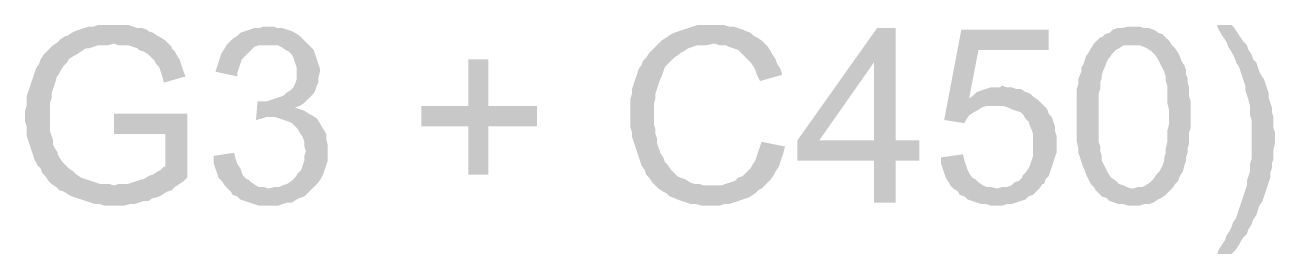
# Model space of a CAD drawing. Header units: millimetres. Extents: x -35.3 to 0.3, y 0.4 to 20.6.
# Drawn here: x -32.534 to -31.867, y 4.602 to 4.724 of the extents above; entities that cross this region are included whole.
import ezdxf

# ---------------------------------------------------------------- set-up
doc = ezdxf.new("R2010")
doc.units = ezdxf.units.MM
doc.layers.add('PDF _Riempimenti solidi', color=7, linetype='Continuous')

msp = doc.modelspace()

# ---------------------------------------------------------------- hatches: boundary and pattern name
at = {"layer": 'PDF _Riempimenti solidi', "transparency": 33554559}
for points in [[(-32.48683, 4.72434), (-32.49517, 4.72434), (-32.49767, 4.72351), (-32.50017, 4.72351), (-32.50267, 4.72267), (-32.50517, 4.72184), (-32.50767, 4.72101), (-32.50933, 4.72017), (-32.51183, 4.71851), (-32.51267, 4.71851), (-32.51517, 4.71684), (-32.51683, 4.71517), (-32.51933, 4.71351), (-32.52267, 4.71017), (-32.52433, 4.70851), (-32.526, 4.70601), (-32.52683, 4.70351), (-32.5285, 4.70101), (-32.52933, 4.69851), (-32.5335, 4.68601), (-32.5335, 4.68101), (-32.53433, 4.67851), (-32.53433, 4.67267), (-32.5335, 4.67017), (-32.5335, 4.66517), (-32.53183, 4.66017), (-32.531, 4.65767), (-32.52933, 4.65267), (-32.5285, 4.65101), (-32.52767, 4.64934), (-32.526, 4.64767), (-32.52517, 4.64517), (-32.5235, 4.64351), (-32.52183, 4.64101), (-32.52017, 4.63934), (-32.51767, 4.63767), (-32.48683, 4.63851), (-32.48933, 4.63934), (-32.49433, 4.63934), (-32.49683, 4.64017), (-32.50183, 4.64184), (-32.50433, 4.64267), (-32.50683, 4.64434), (-32.5085, 4.64601), (-32.511, 4.64767), (-32.51267, 4.64934), (-32.51433, 4.65101), (-32.516, 4.65351), (-32.51683, 4.65517), (-32.51683, 4.65601), (-32.5185, 4.65851), (-32.51933, 4.66017), (-32.51933, 4.66267), (-32.52017, 4.66517), (-32.521, 4.66767), (-32.521, 4.68267), (-32.52017, 4.68517), (-32.52017, 4.68767), (-32.51933, 4.69017), (-32.51767, 4.69517), (-32.51767, 4.69601), (-32.516, 4.69851), (-32.51517, 4.70017), (-32.5135, 4.70267), (-32.51183, 4.70434), (-32.511, 4.70601), (-32.5085, 4.70767), (-32.50683, 4.70851), (-32.50433, 4.71017), (-32.50183, 4.71184), (-32.50017, 4.71184), (-32.49767, 4.71267), (-32.49517, 4.71351), (-32.49017, 4.71351), (-32.48683, 4.71434), (-32.45767, 4.71434), (-32.45933, 4.71601), (-32.46183, 4.71767), (-32.4635, 4.71851), (-32.466, 4.72017), (-32.4685, 4.72101), (-32.46933, 4.72184), (-32.47183, 4.72267), (-32.47433, 4.72267), (-32.47683, 4.72351), (-32.47933, 4.72434), (-32.48433, 4.72434)], [(-32.40433, 4.72351), (-32.40683, 4.72351), (-32.40933, 4.72267), (-32.41183, 4.72267), (-32.41433, 4.72184), (-32.41683, 4.72101), (-32.41933, 4.72017), (-32.421, 4.71851), (-32.4235, 4.71684), (-32.42517, 4.71517), (-32.40433, 4.71351), (-32.39933, 4.71351), (-32.39767, 4.71267), (-32.39517, 4.71101), (-32.3935, 4.71017), (-32.39183, 4.70851), (-32.391, 4.70684), (-32.39017, 4.70434), (-32.38933, 4.70184), (-32.38933, 4.69517), (-32.39017, 4.69267), (-32.391, 4.69101), (-32.39267, 4.68934), (-32.39517, 4.68767), (-32.396, 4.68684), (-32.39767, 4.68601), (-32.40017, 4.68517), (-32.40517, 4.68351), (-32.40767, 4.68351), (-32.38517, 4.68267), (-32.3835, 4.68434), (-32.38017, 4.68767), (-32.37933, 4.68934), (-32.3785, 4.69184), (-32.37767, 4.69351), (-32.37767, 4.69601), (-32.37683, 4.69934), (-32.37683, 4.70101), (-32.38017, 4.71101), (-32.381, 4.71184), (-32.38267, 4.71351), (-32.38767, 4.71851), (-32.39017, 4.72017), (-32.39183, 4.72101), (-32.39433, 4.72184), (-32.39683, 4.72267), (-32.39933, 4.72267), (-32.40183, 4.72351)], [(-32.16683, 4.72434), (-32.17517, 4.72434), (-32.17767, 4.72351), (-32.18267, 4.72184), (-32.18517, 4.72101), (-32.18767, 4.72017), (-32.18933, 4.71934), (-32.19183, 4.71767), (-32.19433, 4.71601), (-32.196, 4.71434), (-32.19933, 4.71101), (-32.201, 4.70934), (-32.20267, 4.70684), (-32.20433, 4.70517), (-32.20517, 4.70267), (-32.206, 4.70184), (-32.20683, 4.70017), (-32.20767, 4.69767), (-32.2085, 4.69517), (-32.20933, 4.69267), (-32.21017, 4.69017), (-32.21017, 4.68767), (-32.211, 4.68517), (-32.211, 4.66934), (-32.21017, 4.66684), (-32.21017, 4.66434), (-32.20933, 4.66184), (-32.2085, 4.65934), (-32.20767, 4.65684), (-32.20683, 4.65434), (-32.20517, 4.64934), (-32.2035, 4.64684), (-32.20267, 4.64434), (-32.201, 4.64267), (-32.19933, 4.64017), (-32.19767, 4.63851), (-32.196, 4.63684), (-32.1685, 4.63851), (-32.17183, 4.63851), (-32.17433, 4.63934), (-32.17683, 4.63934), (-32.17933, 4.64017), (-32.18183, 4.64184), (-32.18433, 4.64267), (-32.186, 4.64351), (-32.18933, 4.64684), (-32.191, 4.64934), (-32.19267, 4.65101), (-32.1935, 4.65351), (-32.19517, 4.65601), (-32.19517, 4.65684), (-32.196, 4.65851), (-32.19683, 4.66101), (-32.19683, 4.66351), (-32.19767, 4.66601), (-32.19767, 4.66851), (-32.1985, 4.67101), (-32.1985, 4.68184), (-32.19767, 4.68517), (-32.19767, 4.68767), (-32.19517, 4.69517), (-32.19433, 4.69684), (-32.1935, 4.69934), (-32.19267, 4.70184), (-32.18933, 4.70517), (-32.18767, 4.70684), (-32.18517, 4.70851), (-32.18433, 4.70934), (-32.18267, 4.71017), (-32.18017, 4.71184), (-32.17767, 4.71267), (-32.17517, 4.71351), (-32.17017, 4.71351), (-32.16683, 4.71434), (-32.13933, 4.71434), (-32.141, 4.71601), (-32.1435, 4.71767), (-32.14517, 4.71851), (-32.14683, 4.72017), (-32.14933, 4.72101), (-32.151, 4.72184), (-32.1535, 4.72267), (-32.156, 4.72351), (-32.1585, 4.72351), (-32.161, 4.72434), (-32.16433, 4.72434)], [(-32.06933, 4.72267), (-32.07933, 4.72267), (-32.12183, 4.66267), (-32.12183, 4.65184), (-32.081, 4.65184), (-32.081, 4.62934), (-32.06933, 4.62934), (-32.06933, 4.65184), (-32.05683, 4.65184), (-32.05683, 4.66267), (-32.11017, 4.66267), (-32.081, 4.70434)], [(-32.06933, 4.72267), (-32.081, 4.70434), (-32.081, 4.66267), (-32.11017, 4.66267), (-32.06933, 4.66267)], [(-31.98767, 4.72184), (-32.03433, 4.72184), (-32.0435, 4.67351), (-32.03267, 4.67184), (-32.03183, 4.67351), (-32.03017, 4.67601), (-32.02767, 4.67767), (-32.026, 4.67851), (-32.0235, 4.68017), (-32.021, 4.68101), (-32.016, 4.68101), (-31.99183, 4.68267), (-31.9935, 4.68434), (-32.03017, 4.68517), (-32.02517, 4.71101), (-31.98767, 4.71101)], [(-31.94267, 4.72351), (-31.94517, 4.72351), (-31.9485, 4.72267), (-31.951, 4.72267), (-31.9535, 4.72184), (-31.95517, 4.72017), (-31.95767, 4.71934), (-31.95933, 4.71767), (-31.96017, 4.71767), (-31.9635, 4.71434), (-31.94267, 4.71351), (-31.93933, 4.71351), (-31.93683, 4.71267), (-31.93517, 4.71184), (-31.93267, 4.71017), (-31.931, 4.70851), (-31.92933, 4.70601), (-31.92683, 4.70101), (-31.926, 4.69934), (-31.92517, 4.69684), (-31.92517, 4.69434), (-31.92433, 4.69184), (-31.92433, 4.68267), (-31.9235, 4.67934), (-31.9235, 4.67101), (-31.92433, 4.66767), (-31.92433, 4.66184), (-31.92517, 4.65851), (-31.92517, 4.65601), (-31.926, 4.65351), (-31.926, 4.65184), (-31.92683, 4.64934), (-31.9285, 4.64601), (-31.92933, 4.64517), (-31.93017, 4.64434), (-31.93183, 4.64184), (-31.9335, 4.64017), (-31.936, 4.63851), (-31.93767, 4.63767), (-31.94017, 4.63767), (-31.94267, 4.63684), (-31.96267, 4.63601), (-31.95933, 4.63267), (-31.95683, 4.63184), (-31.95517, 4.63017), (-31.95267, 4.62934), (-31.95017, 4.62851), (-31.94767, 4.62851), (-31.94517, 4.62767), (-31.93933, 4.62767), (-31.93683, 4.62851), (-31.93433, 4.62851), (-31.93183, 4.62934), (-31.92933, 4.63101), (-31.92767, 4.63184), (-31.92517, 4.63351), (-31.92183, 4.63684), (-31.92017, 4.63934), (-31.9185, 4.64101), (-31.91767, 4.64351), (-31.916, 4.64601), (-31.91517, 4.64934), (-31.91433, 4.65184), (-31.91433, 4.65351), (-31.9135, 4.65601), (-31.9135, 4.65851), (-31.91267, 4.66101), (-31.91267, 4.66684), (-31.91183, 4.66934), (-31.91183, 4.68351), (-31.91267, 4.68601), (-31.91267, 4.69101), (-31.9135, 4.69351), (-31.9135, 4.69601), (-31.91433, 4.69767), (-31.91433, 4.70017), (-31.91517, 4.70267), (-31.91683, 4.70517), (-31.91767, 4.70767), (-31.9185, 4.70934), (-31.92017, 4.71184), (-31.92183, 4.71351), (-31.9235, 4.71601), (-31.92517, 4.71767), (-31.92683, 4.71934), (-31.92933, 4.72017), (-31.93017, 4.72101), (-31.93183, 4.72184), (-31.93433, 4.72267), (-31.93683, 4.72267), (-31.93933, 4.72351)], [(-31.89017, 4.72434), (-31.89767, 4.72434), (-31.89767, 4.72351), (-31.896, 4.72017), (-31.89433, 4.71767), (-31.89267, 4.71517), (-31.89183, 4.71267), (-31.89017, 4.71017), (-31.88933, 4.70851), (-31.8885, 4.70684), (-31.88767, 4.70517), (-31.88767, 4.70434), (-31.886, 4.70184), (-31.88517, 4.69934), (-31.88267, 4.69184), (-31.88267, 4.68934), (-31.88183, 4.68684), (-31.881, 4.68434), (-31.88017, 4.68101), (-31.88017, 4.67601), (-31.87933, 4.67351), (-31.87933, 4.65267), (-31.88017, 4.65017), (-31.88017, 4.64601), (-31.881, 4.64351), (-31.88183, 4.64101), (-31.88183, 4.63851), (-31.88267, 4.63601), (-31.88767, 4.62101), (-31.88933, 4.61851), (-31.89017, 4.61601), (-31.891, 4.61434), (-31.89267, 4.61184), (-31.8935, 4.60934), (-31.89683, 4.60434), (-31.89767, 4.60184), (-31.89017, 4.60184), (-31.88933, 4.60267), (-31.88767, 4.60434), (-31.886, 4.60684), (-31.88517, 4.60851), (-31.8835, 4.61101), (-31.88183, 4.61267), (-31.881, 4.61517), (-31.87933, 4.61767), (-31.8785, 4.62017), (-31.87683, 4.62267), (-31.876, 4.62517), (-31.87517, 4.62767), (-31.8735, 4.63017), (-31.871, 4.63767), (-31.87017, 4.64017), (-31.86933, 4.64267), (-31.86933, 4.64517), (-31.8685, 4.64767), (-31.8685, 4.65017), (-31.86767, 4.65267), (-31.86767, 4.65767), (-31.86683, 4.66101), (-31.86683, 4.66684), (-31.86767, 4.66934), (-31.86767, 4.67517), (-31.8685, 4.67767), (-31.8685, 4.68017), (-31.86933, 4.68267), (-31.87017, 4.68517), (-31.87017, 4.68767), (-31.87267, 4.69517), (-31.87433, 4.69767), (-31.87517, 4.69934), (-31.876, 4.70184), (-31.87683, 4.70434), (-31.8785, 4.70601), (-31.87933, 4.70851), (-31.881, 4.71101), (-31.88183, 4.71351), (-31.8835, 4.71517), (-31.88683, 4.72017), (-31.8885, 4.72267)], [(-32.45767, 4.71434), (-32.48683, 4.71434), (-32.48433, 4.71351), (-32.47933, 4.71351), (-32.47683, 4.71267), (-32.47433, 4.71184), (-32.4735, 4.71101), (-32.471, 4.71017), (-32.4685, 4.70851), (-32.46683, 4.70684), (-32.46517, 4.70517), (-32.46433, 4.70351), (-32.46267, 4.70184), (-32.46183, 4.69934), (-32.461, 4.69684), (-32.46017, 4.69351), (-32.4485, 4.69684), (-32.44933, 4.69851), (-32.45017, 4.70101), (-32.451, 4.70351), (-32.45183, 4.70601), (-32.4535, 4.70851), (-32.45433, 4.71017), (-32.456, 4.71184), (-32.456, 4.71267)], [(-32.42517, 4.71517), (-32.42683, 4.71351), (-32.42767, 4.71184), (-32.42933, 4.70934), (-32.43017, 4.70684), (-32.431, 4.70434), (-32.43183, 4.70184), (-32.43267, 4.69934), (-32.421, 4.69684), (-32.421, 4.69851), (-32.42017, 4.70101), (-32.4185, 4.70601), (-32.41517, 4.70934), (-32.41183, 4.71267), (-32.40933, 4.71351), (-32.40433, 4.71351)], [(-32.13933, 4.71434), (-32.16683, 4.71434), (-32.166, 4.71434), (-32.1635, 4.71351), (-32.16017, 4.71351), (-32.1585, 4.71267), (-32.1535, 4.71101), (-32.15017, 4.70767), (-32.14683, 4.70434), (-32.14517, 4.70184), (-32.14433, 4.70017), (-32.1435, 4.69767), (-32.14183, 4.69434), (-32.13017, 4.69767), (-32.13017, 4.69851), (-32.131, 4.70101), (-32.13267, 4.70351), (-32.1335, 4.70601), (-32.13517, 4.70851), (-32.136, 4.71017), (-32.13767, 4.71267)], [(-31.9635, 4.71434), (-31.96517, 4.71184), (-31.966, 4.71017), (-31.96767, 4.70767), (-31.96933, 4.70267), (-31.97017, 4.70184), (-31.97017, 4.69934), (-31.971, 4.69767), (-31.97183, 4.69517), (-31.97183, 4.69267), (-31.97267, 4.69017), (-31.97267, 4.66184), (-31.97183, 4.65851), (-31.97183, 4.65601), (-31.971, 4.65351), (-31.96933, 4.64851), (-31.9685, 4.64684), (-31.96767, 4.64434), (-31.966, 4.64101), (-31.96517, 4.63934), (-31.9635, 4.63767), (-31.96267, 4.63601), (-31.94267, 4.63684), (-31.9435, 4.63684), (-31.946, 4.63767), (-31.94767, 4.63851), (-31.95017, 4.63934), (-31.95183, 4.64101), (-31.95433, 4.64267), (-31.956, 4.64517), (-31.95683, 4.64684), (-31.95767, 4.64851), (-31.9585, 4.65017), (-31.95933, 4.65184), (-31.95933, 4.65434), (-31.96017, 4.65684), (-31.96017, 4.65934), (-31.961, 4.66184), (-31.961, 4.68767), (-31.96017, 4.69017), (-31.96017, 4.69351), (-31.95933, 4.69601), (-31.95933, 4.69767), (-31.9585, 4.70017), (-31.95767, 4.70184), (-31.95683, 4.70434), (-31.956, 4.70601), (-31.95517, 4.70684), (-31.9535, 4.70934), (-31.95183, 4.71101), (-31.95017, 4.71184), (-31.94767, 4.71351), (-31.94267, 4.71351)], [(-32.28683, 4.70601), (-32.29767, 4.70601), (-32.29767, 4.68101), (-32.32267, 4.68101), (-32.32267, 4.67017), (-32.29767, 4.67017), (-32.29767, 4.64434), (-32.28683, 4.64434), (-32.28683, 4.67017), (-32.261, 4.67017), (-32.261, 4.68101), (-32.28683, 4.68101)], [(-32.01267, 4.69184), (-32.0135, 4.69101), (-32.0185, 4.69101), (-32.0235, 4.68934), (-32.026, 4.68851), (-32.02767, 4.68684), (-32.03017, 4.68517), (-31.9935, 4.68434), (-31.996, 4.68601), (-31.99767, 4.68767), (-32.00017, 4.68851), (-32.00267, 4.69017), (-32.00517, 4.69017), (-32.00767, 4.69101), (-32.01017, 4.69101)], [(-32.41017, 4.68351), (-32.411, 4.67351), (-32.40767, 4.67434), (-32.40517, 4.67517), (-32.40267, 4.67517), (-32.381, 4.67601), (-32.38267, 4.67684), (-32.38517, 4.67851), (-32.38767, 4.67934), (-32.39017, 4.68017), (-32.38767, 4.68101), (-32.38517, 4.68267), (-32.40767, 4.68351)], [(-31.99183, 4.68267), (-32.016, 4.68101), (-32.01183, 4.68101), (-32.00933, 4.68017), (-32.00767, 4.67934), (-32.00517, 4.67851), (-32.00267, 4.67767), (-32.001, 4.67601), (-32.00017, 4.67434), (-31.9985, 4.67267), (-31.99767, 4.67017), (-31.99683, 4.66851), (-31.996, 4.66601), (-31.996, 4.65434), (-31.99767, 4.64934), (-31.9985, 4.64767), (-32.00017, 4.64517), (-32.00183, 4.64351), (-32.00183, 4.64267), (-32.0035, 4.64101), (-32.006, 4.64017), (-32.00767, 4.63851), (-32.01017, 4.63767), (-32.01267, 4.63767), (-32.01517, 4.63684), (-31.99267, 4.63684), (-31.991, 4.63934), (-31.99017, 4.63934), (-31.98933, 4.64184), (-31.98767, 4.64351), (-31.98683, 4.64601), (-31.986, 4.64851), (-31.98517, 4.65101), (-31.98433, 4.65351), (-31.9835, 4.65601), (-31.9835, 4.66517), (-31.98433, 4.66767), (-31.98433, 4.67017), (-31.98517, 4.67267), (-31.986, 4.67517), (-31.98767, 4.67684), (-31.9885, 4.67934), (-31.99017, 4.68101)], [(-32.44767, 4.67684), (-32.48683, 4.67684), (-32.48683, 4.66601), (-32.45933, 4.66601), (-32.45933, 4.64851), (-32.46017, 4.64851), (-32.46183, 4.64684), (-32.4635, 4.64601), (-32.466, 4.64434), (-32.4685, 4.64351), (-32.471, 4.64184), (-32.47183, 4.64184), (-32.47433, 4.64101), (-32.47683, 4.64017), (-32.47933, 4.63934), (-32.48433, 4.63934), (-32.48683, 4.63851), (-32.51767, 4.63767), (-32.516, 4.63601), (-32.5135, 4.63517), (-32.511, 4.63351), (-32.50933, 4.63267), (-32.50433, 4.63101), (-32.50183, 4.63017), (-32.49683, 4.62851), (-32.49433, 4.62851), (-32.49183, 4.62767), (-32.48183, 4.62767), (-32.4785, 4.62851), (-32.476, 4.62851), (-32.4735, 4.62934), (-32.471, 4.63017), (-32.4685, 4.63017), (-32.466, 4.63184), (-32.46517, 4.63184), (-32.46267, 4.63267), (-32.461, 4.63351), (-32.4585, 4.63517), (-32.456, 4.63601), (-32.45433, 4.63767), (-32.45183, 4.63934), (-32.44933, 4.64101), (-32.44767, 4.64267)], [(-32.381, 4.67601), (-32.40267, 4.67517), (-32.401, 4.67517), (-32.3985, 4.67434), (-32.3935, 4.67267), (-32.39183, 4.67184), (-32.39017, 4.67017), (-32.3885, 4.66851), (-32.38767, 4.66684), (-32.386, 4.66434), (-32.38517, 4.66184), (-32.38517, 4.65934), (-32.38433, 4.65684), (-32.38517, 4.65434), (-32.38517, 4.65184), (-32.38683, 4.64684), (-32.3885, 4.64517), (-32.39017, 4.64267), (-32.39183, 4.64101), (-32.39433, 4.63934), (-32.39683, 4.63851), (-32.3985, 4.63767), (-32.401, 4.63767), (-32.40433, 4.63684), (-32.426, 4.63684), (-32.42433, 4.63517), (-32.4235, 4.63351), (-32.421, 4.63267), (-32.41933, 4.63101), (-32.41433, 4.62934), (-32.41183, 4.62851), (-32.40933, 4.62767), (-32.39933, 4.62767), (-32.39683, 4.62851), (-32.39433, 4.62934), (-32.39183, 4.62934), (-32.38933, 4.63101), (-32.38767, 4.63184), (-32.38517, 4.63267), (-32.3835, 4.63434), (-32.38183, 4.63601), (-32.381, 4.63684), (-32.37933, 4.63851), (-32.37767, 4.64017), (-32.376, 4.64267), (-32.37517, 4.64434), (-32.37433, 4.64684), (-32.3735, 4.64934), (-32.37267, 4.65184), (-32.37267, 4.66017), (-32.3735, 4.66351), (-32.3735, 4.66601), (-32.37433, 4.66767), (-32.376, 4.67017), (-32.37683, 4.67184), (-32.3785, 4.67434)], [(-32.141, 4.66184), (-32.14183, 4.65934), (-32.14267, 4.65684), (-32.14433, 4.65184), (-32.146, 4.64934), (-32.14683, 4.64767), (-32.151, 4.64351), (-32.1535, 4.64267), (-32.15517, 4.64101), (-32.15767, 4.64017), (-32.16267, 4.63851), (-32.1685, 4.63851), (-32.196, 4.63684), (-32.1935, 4.63517), (-32.19183, 4.63434), (-32.19017, 4.63267), (-32.18767, 4.63184), (-32.186, 4.63101), (-32.1835, 4.63017), (-32.1785, 4.62851), (-32.176, 4.62851), (-32.17267, 4.62767), (-32.1635, 4.62767), (-32.161, 4.62851), (-32.1585, 4.62851), (-32.1535, 4.63017), (-32.151, 4.63101), (-32.1485, 4.63184), (-32.14683, 4.63267), (-32.14433, 4.63434), (-32.14267, 4.63601), (-32.141, 4.63684), (-32.13933, 4.63851), (-32.13767, 4.64017), (-32.136, 4.64184), (-32.13433, 4.64434), (-32.1335, 4.64601), (-32.13183, 4.64851), (-32.131, 4.65101), (-32.13017, 4.65351), (-32.12933, 4.65601), (-32.1285, 4.65934)], [(-32.42267, 4.65601), (-32.4335, 4.65434), (-32.4335, 4.65017), (-32.43183, 4.64517), (-32.431, 4.64267), (-32.42933, 4.64101), (-32.42767, 4.63851), (-32.426, 4.63684), (-32.40433, 4.63684), (-32.40683, 4.63767), (-32.40933, 4.63767), (-32.411, 4.63851), (-32.4135, 4.64017), (-32.41517, 4.64184), (-32.416, 4.64184), (-32.41767, 4.64351), (-32.4185, 4.64517), (-32.41933, 4.64767), (-32.421, 4.65017), (-32.42183, 4.65267)], [(-32.0335, 4.65517), (-32.04517, 4.65351), (-32.04517, 4.65017), (-32.04267, 4.64267), (-32.041, 4.64017), (-32.04017, 4.63851), (-32.0385, 4.63684), (-32.036, 4.63517), (-32.03517, 4.63351), (-32.03267, 4.63267), (-32.031, 4.63101), (-32.0285, 4.63017), (-32.026, 4.62934), (-32.0235, 4.62851), (-32.021, 4.62851), (-32.0185, 4.62767), (-32.01267, 4.62767), (-32.01017, 4.62851), (-32.00767, 4.62851), (-32.00517, 4.62934), (-32.00267, 4.63017), (-32.00017, 4.63101), (-31.9985, 4.63267), (-31.996, 4.63351), (-31.99433, 4.63517), (-31.99267, 4.63684), (-32.01517, 4.63684), (-32.0185, 4.63767), (-32.021, 4.63767), (-32.02267, 4.63851), (-32.02517, 4.64017), (-32.02683, 4.64184), (-32.0285, 4.64267), (-32.03017, 4.64517), (-32.031, 4.64684), (-32.03267, 4.65184)]]:
    msp.add_hatch(color=256, dxfattribs=at).paths.add_polyline_path(points)

doc.saveas('drawing.dxf')
